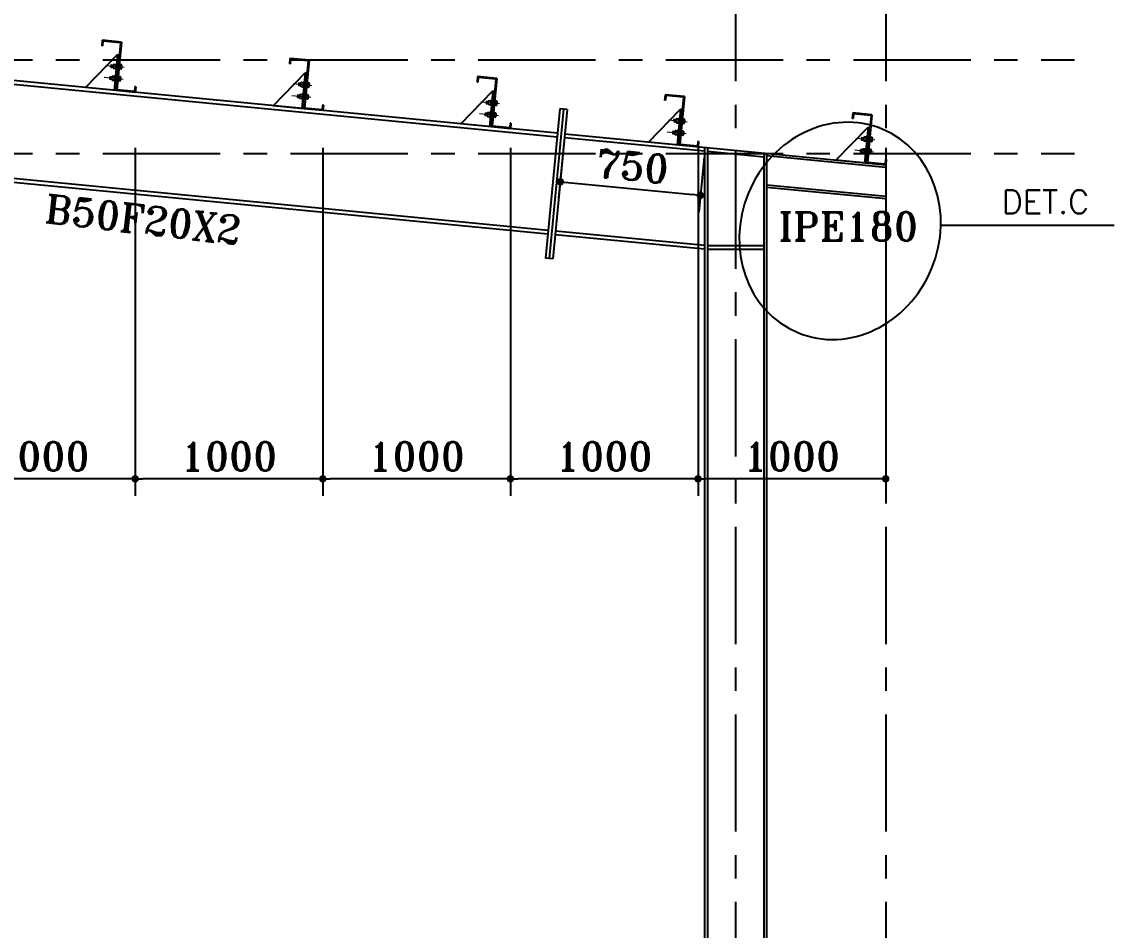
# Model space of a CAD drawing. Header units: inches. Extents: x 1387 to 2676, y -3554 to -2136.
# Drawn here: x 2553.02 to 2564.67, y -3147.36 to -3137.67 of the extents above; entities that cross this region are included whole.
import ezdxf

# ---------------------------------------------------------------- set-up
doc = ezdxf.new("R2010")
doc.units = ezdxf.units.IN
doc.header["$MEASUREMENT"] = 0
doc.linetypes.add('CENTER', pattern=[2, 1.25, -0.25, 0.25, -0.25])
doc.layers.add('2', color=2, linetype='Continuous', lineweight=9)
for name, color, linetype in [('2Y', 2, 'Continuous'), ('3G', 3, 'Continuous'), ('AXE', 1, 'CENTER'), ('DIM', 8, 'Continuous'), ('Pich', 2, 'Continuous'), ('TEXT', 3, 'Continuous'), ('TIE', 2, 'Continuous')]:
    doc.layers.add(name, color=color, linetype=linetype)
doc.styles.add('ROMANC', font='TXT.shx')
doc.styles.add('ROMANT', font='romant')
doc.dimstyles.new('1-50-2', dxfattribs={"dimtxt": 0.3, "dimasz": 0.08, "dimexe": 0.18, "dimexo": 0.0625, "dimgap": 0.09, "dimtad": 1, "dimdec": 0, "dimlfac": 500, "dimdsep": 46, "dimtxsty": 'ROMANT', "dimblk": 'DOT', "dimcen": 0.09, "dimclrd": 1, "dimclre": 1, "dimclrt": 3, "dimadec": 0, "dimazin": 0, "dimtfac": 1, "dimtdec": 0, "dimtix": 1, "dimtofl": 0, "dimtmove": 2, "dimatfit": 3, "dimldrblk": 'DOT', "dimfxl": 1, "dimtolj": 1, "dimarcsym": 0})

# ---------------------------------------------------------------- blocks, each defined once
blk = doc.blocks.new('DOT')
at = {"layer": 'DIM', "color": 0, "linetype": 'ByBlock'}
blk.add_line((-0.5, 0), (-1, 0), dxfattribs=at)
at = {"layer": 'DIM', "color": 0, "linetype": 'ByBlock', "const_width": 0.5}
blk.add_lwpolyline([(-0.25, 0, 1), (0.25, 0, 1)], format="xyb", close=True, dxfattribs=at)
blk = doc.blocks.new('*D2751')
at = {"layer": 'Defpoints', "color": 0, "transparency": 16777216}
for p in [(2560.63, -3136.99), (2560.63, -3136.99), (2550.63, -3141.086)]:
    blk.add_point(p, dxfattribs=at)
at = {"layer": 'Pich', "color": 1, "lineweight": -2, "transparency": 16777216}
for p, q in [((2550.63, -3141.023), (2550.63, -3136.81)), ((2560.63, -3136.927), (2560.63, -3136.81)), ((2550.71, -3136.99), (2560.55, -3136.99))]:
    blk.add_line(p, q, dxfattribs=at)
at = {"layer": 'Pich', "color": 1, "lineweight": -2, "transparency": 16777216, "xscale": 0.08, "yscale": 0.08, "zscale": 0.08, "rotation": 180}
blk.add_blockref('DOT', (2550.63, -3136.99), dxfattribs=at)
at = {"layer": 'Pich', "color": 1, "lineweight": -2, "transparency": 16777216, "xscale": 0.08, "yscale": 0.08, "zscale": 0.08}
blk.add_blockref('DOT', (2560.63, -3136.99), dxfattribs=at)
at = {"layer": 'Pich', "color": 3, "transparency": 16777216, "insert": (2555.63, -3136.75), "char_height": 0.3, "attachment_point": 5, "style": 'ROMANT'}
blk.add_mtext('\\A1;5000', dxfattribs=at)
blk = doc.blocks.new('_Dot')
at = {"layer": 'DIM', "color": 0, "lineweight": -2}
blk.add_line((-0.5, 0), (-1, 0), dxfattribs=at)
at = {"layer": 'DIM', "color": 0, "const_width": 0.5}
blk.add_lwpolyline([(-0.25, 0, 1), (0.25, 0, 1)], format="xyb", close=True, dxfattribs=at)
blk = doc.blocks.new('TIE')
at = {"layer": 'TIE'}
for p, q in [((-3.48, 20), (4.44, 21.17)), ((-3.48, 20), (-0.54, 0.21)), ((-3.13, 19.74), (4.19, 20.83)), ((-3.13, 19.74), (-0.2, -0.04)), ((4.19, 20.83), (4.48, 18.85)), ((4.44, 21.17), (4.78, 18.9)), ((4.48, 18.85), (4.78, 18.9)), ((-1.61, 14.91), (-2.4, 14.8)), ((-1.61, 14.91), (-2.4, 14.8)), ((12.45, 1.85), (-1.61, 14.91)), ((-1.61, 14.91), (0.59, 0.09)), ((-8.45, 1.06), (-8.15, 1.1)), ((-8.45, 1.06), (-8.11, -1.22)), ((-8.15, 1.1), (-7.86, -0.87)), ((-7.86, -0.87), (-0.54, 0.21)), ((-0.2, -0.04), (12.45, 1.85)), ((-8.11, -1.22), (-0.2, -0.04))]:
    blk.add_line(p, q, dxfattribs=at)
blk = doc.blocks.new('*D2757')
at = {"layer": 'Defpoints', "color": 0, "transparency": 16777216}
for p in [(2562.23, -3138.954), (2560.23, -3139.148), (2560.23, -3142.545)]:
    blk.add_point(p, dxfattribs=at)
at = {"layer": 'Pich', "color": 1, "lineweight": -2, "transparency": 16777216}
for p, q in [((2562.23, -3139.016), (2562.23, -3142.725)), ((2560.23, -3139.21), (2560.23, -3142.725)), ((2562.15, -3142.545), (2560.31, -3142.545))]:
    blk.add_line(p, q, dxfattribs=at)
at = {"layer": 'Pich', "color": 1, "lineweight": -2, "transparency": 16777216, "xscale": 0.08, "yscale": 0.08, "zscale": 0.08, "rotation": 180}
blk.add_blockref('DOT', (2560.23, -3142.545), dxfattribs=at)
at = {"layer": 'Pich', "color": 1, "lineweight": -2, "transparency": 16777216, "xscale": 0.08, "yscale": 0.08, "zscale": 0.08}
blk.add_blockref('DOT', (2562.23, -3142.545), dxfattribs=at)
at = {"layer": 'Pich', "color": 3, "transparency": 16777216, "insert": (2561.23, -3142.305), "char_height": 0.3, "attachment_point": 5, "style": 'ROMANT'}
blk.add_mtext('\\A1;1000', dxfattribs=at)
blk = doc.blocks.new('*D2758')
at = {"layer": 'Defpoints', "color": 0, "transparency": 16777216}
for p in [(2560.23, -3138.954), (2558.23, -3139.148), (2558.23, -3142.545)]:
    blk.add_point(p, dxfattribs=at)
at = {"layer": 'Pich', "color": 1, "lineweight": -2, "transparency": 16777216}
for p, q in [((2560.23, -3139.016), (2560.23, -3142.725)), ((2558.23, -3139.21), (2558.23, -3142.725)), ((2560.15, -3142.545), (2558.31, -3142.545))]:
    blk.add_line(p, q, dxfattribs=at)
at = {"layer": 'Pich', "color": 1, "lineweight": -2, "transparency": 16777216, "xscale": 0.08, "yscale": 0.08, "zscale": 0.08, "rotation": 180}
blk.add_blockref('DOT', (2558.23, -3142.545), dxfattribs=at)
at = {"layer": 'Pich', "color": 1, "lineweight": -2, "transparency": 16777216, "xscale": 0.08, "yscale": 0.08, "zscale": 0.08}
blk.add_blockref('DOT', (2560.23, -3142.545), dxfattribs=at)
at = {"layer": 'Pich', "color": 3, "transparency": 16777216, "insert": (2559.23, -3142.305), "char_height": 0.3, "attachment_point": 5, "style": 'ROMANT'}
blk.add_mtext('\\A1;1000', dxfattribs=at)
blk = doc.blocks.new('*D2759')
at = {"layer": 'Defpoints', "color": 0, "transparency": 16777216}
for p in [(2558.23, -3138.954), (2556.23, -3139.148), (2556.23, -3142.545)]:
    blk.add_point(p, dxfattribs=at)
at = {"layer": 'Pich', "color": 1, "lineweight": -2, "transparency": 16777216}
for p, q in [((2558.23, -3139.016), (2558.23, -3142.725)), ((2556.23, -3139.21), (2556.23, -3142.725)), ((2558.15, -3142.545), (2556.31, -3142.545))]:
    blk.add_line(p, q, dxfattribs=at)
at = {"layer": 'Pich', "color": 1, "lineweight": -2, "transparency": 16777216, "xscale": 0.08, "yscale": 0.08, "zscale": 0.08, "rotation": 180}
blk.add_blockref('DOT', (2556.23, -3142.545), dxfattribs=at)
at = {"layer": 'Pich', "color": 1, "lineweight": -2, "transparency": 16777216, "xscale": 0.08, "yscale": 0.08, "zscale": 0.08}
blk.add_blockref('DOT', (2558.23, -3142.545), dxfattribs=at)
at = {"layer": 'Pich', "color": 3, "transparency": 16777216, "insert": (2557.23, -3142.305), "char_height": 0.3, "attachment_point": 5, "style": 'ROMANT'}
blk.add_mtext('\\A1;1000', dxfattribs=at)
blk = doc.blocks.new('*D2760')
at = {"layer": 'Defpoints', "color": 0, "transparency": 16777216}
for p in [(2556.23, -3138.954), (2554.23, -3139.148), (2554.23, -3142.545)]:
    blk.add_point(p, dxfattribs=at)
at = {"layer": 'Pich', "color": 1, "lineweight": -2, "transparency": 16777216}
for p, q in [((2556.23, -3139.016), (2556.23, -3142.725)), ((2554.23, -3139.21), (2554.23, -3142.725)), ((2556.15, -3142.545), (2554.31, -3142.545))]:
    blk.add_line(p, q, dxfattribs=at)
at = {"layer": 'Pich', "color": 1, "lineweight": -2, "transparency": 16777216, "xscale": 0.08, "yscale": 0.08, "zscale": 0.08, "rotation": 180}
blk.add_blockref('DOT', (2554.23, -3142.545), dxfattribs=at)
at = {"layer": 'Pich', "color": 1, "lineweight": -2, "transparency": 16777216, "xscale": 0.08, "yscale": 0.08, "zscale": 0.08}
blk.add_blockref('DOT', (2556.23, -3142.545), dxfattribs=at)
at = {"layer": 'Pich', "color": 3, "transparency": 16777216, "insert": (2555.23, -3142.305), "char_height": 0.3, "attachment_point": 5, "style": 'ROMANT'}
blk.add_mtext('\\A1;1000', dxfattribs=at)
blk = doc.blocks.new('*D2761')
at = {"layer": 'Defpoints', "color": 0, "transparency": 16777216}
for p in [(2554.23, -3138.954), (2552.23, -3139.148), (2552.23, -3142.545)]:
    blk.add_point(p, dxfattribs=at)
at = {"layer": 'Pich', "color": 1, "lineweight": -2, "transparency": 16777216}
for p, q in [((2554.23, -3139.016), (2554.23, -3142.725)), ((2552.23, -3139.21), (2552.23, -3142.725)), ((2554.15, -3142.545), (2552.31, -3142.545))]:
    blk.add_line(p, q, dxfattribs=at)
at = {"layer": 'Pich', "color": 1, "lineweight": -2, "transparency": 16777216, "xscale": 0.08, "yscale": 0.08, "zscale": 0.08, "rotation": 180}
blk.add_blockref('DOT', (2552.23, -3142.545), dxfattribs=at)
at = {"layer": 'Pich', "color": 1, "lineweight": -2, "transparency": 16777216, "xscale": 0.08, "yscale": 0.08, "zscale": 0.08}
blk.add_blockref('DOT', (2554.23, -3142.545), dxfattribs=at)
at = {"layer": 'Pich', "color": 3, "transparency": 16777216, "insert": (2553.23, -3142.305), "char_height": 0.3, "attachment_point": 5, "style": 'ROMANT'}
blk.add_mtext('\\A1;1000', dxfattribs=at)
blk = doc.blocks.new('*D3112')
at = {"layer": 'Defpoints', "color": 0, "transparency": 16777216}
for p in [(2558.807, -3138.909), (2560.3, -3139.053), (2560.255, -3139.523)]:
    blk.add_point(p, dxfattribs=at)
at = {"layer": 'Pich', "color": 1, "lineweight": -2, "transparency": 16777216}
for p, q in [((2558.801, -3138.971), (2558.744, -3139.557)), ((2560.294, -3139.115), (2560.237, -3139.702)), ((2558.841, -3139.386), (2560.175, -3139.515))]:
    blk.add_line(p, q, dxfattribs=at)
at = {"layer": 'Pich', "color": 1, "lineweight": -2, "transparency": 16777216, "xscale": 0.08, "yscale": 0.08, "zscale": 0.08}
for p, rotation in [((2558.762, -3139.378), 174.4707176594389), ((2560.255, -3139.523), 354.470717659439)]:
    blk.add_blockref('DOT', p, dxfattribs=dict(at, rotation=rotation))
at = {"layer": 'Pich', "color": 3, "transparency": 16777216, "insert": (2559.531, -3139.212), "char_height": 0.3, "attachment_point": 5, "rotation": 354.4707, "style": 'ROMANT'}
blk.add_mtext('\\A1;750', dxfattribs=at)

msp = doc.modelspace()

# ---------------------------------------------------------------- linework, layer by layer
at = {"layer": '2'}
for p, q in [((2553.91327624, -3138.13722255), (2554.11374233, -3138.15692788)), ((2553.97335075, -3138.12768588), (2553.97034319, -3138.15828238)), ((2553.97034319, -3138.15828238), (2553.99431031, -3138.16063828)), ((2553.97090361, -3138.15258107), (2553.98626035, -3138.12895486)), ((2553.97226449, -3138.13873661), (2553.97908119, -3138.12824917)), ((2553.97335075, -3138.12768588), (2553.99731787, -3138.13004179)), ((2553.97456589, -3138.15869746), (2553.9934395, -3138.12966055)), ((2553.98174504, -3138.15940315), (2553.99669218, -3138.1364071)), ((2553.9889242, -3138.16010884), (2553.9953313, -3138.15025156)), ((2553.9977123, -3138.12602916), (2553.99391588, -3138.16465091)), ((2553.99391588, -3138.16465091), (2553.99843184, -3138.17107918)), ((2553.99540977, -3138.16127854), (2553.99423326, -3138.16205712)), ((2553.99591337, -3138.15832011), (2553.99471706, -3138.15713529)), ((2553.99839585, -3138.13198293), (2553.99710554, -3138.13283682)), ((2553.9986887, -3138.12900379), (2553.99758935, -3138.127915)), ((2554.0033935, -3138.12060324), (2553.9977123, -3138.12602916)), ((2553.99843184, -3138.17107918), (2554.01755152, -3138.1729586)), ((2553.99996064, -3138.16022191), (2554.01862318, -3138.16205639)), ((2554.00273597, -3138.13090559), (2554.02150388, -3138.13275043)), ((2554.0033935, -3138.12060324), (2554.02251318, -3138.12248266)), ((2554.02253824, -3138.12222773), (2554.01752646, -3138.17321353)), ((2554.02251318, -3138.12248266), (2554.01755152, -3138.1729586)), ((2554.01982516, -3138.17601341), (2554.02492374, -3138.17651458)), ((2554.02533811, -3138.11992903), (2554.03043669, -3138.12043021)), ((2554.03273539, -3138.12323009), (2554.02772362, -3138.17421588)), ((2554.02872572, -3138.16402123), (2554.05676955, -3138.16676129)), ((2554.03173329, -3138.13342474), (2554.05977711, -3138.1361648)), ((2554.06077922, -3138.12597015), (2554.05576744, -3138.17695594)), ((2554.05806615, -3138.17975582), (2554.06316472, -3138.180257)), ((2554.0635791, -3138.12367145), (2554.06867768, -3138.12417262)), ((2554.07095132, -3138.12722743), (2554.06598966, -3138.17770337)), ((2554.07845498, -3138.17892868), (2554.06598966, -3138.17770337)), ((2554.08082681, -3138.16602072), (2554.06726904, -3138.16468803)), ((2554.0833351, -3138.14158583), (2554.06967195, -3138.14024277)), ((2554.08341664, -3138.12845274), (2554.07095132, -3138.12722743)), ((2554.08508484, -3138.16794324), (2554.08608723, -3138.16893601)), ((2554.08516693, -3138.16494338), (2554.08657103, -3138.16401418)), ((2554.08941131, -3138.13575441), (2554.08575665, -3138.17293401)), ((2554.08738237, -3138.14348763), (2554.08848172, -3138.14457642)), ((2554.08767521, -3138.14050848), (2554.08896552, -3138.13965459)), ((2553.9011964, -3138.26403488), (2554.10166249, -3138.2837402)), ((2553.9608891, -3138.25446067), (2553.95788154, -3138.28505717)), ((2553.95788154, -3138.28505717), (2553.98184866, -3138.28741308)), ((2553.95844196, -3138.27935586), (2553.9737987, -3138.25572965)), ((2553.95980284, -3138.2655114), (2553.96661954, -3138.25502396)), ((2553.9608891, -3138.25446067), (2553.98485622, -3138.25681658)), ((2553.96210424, -3138.28547225), (2553.98097785, -3138.25643534)), ((2553.96928339, -3138.28617794), (2553.98423053, -3138.26318189)), ((2553.97646255, -3138.28688363), (2553.98286965, -3138.27702635)), ((2553.98525065, -3138.25280396), (2553.98145423, -3138.2914257)), ((2553.98145423, -3138.2914257), (2553.98597019, -3138.29785397)), ((2553.98294812, -3138.28805333), (2553.98177161, -3138.28883191)), ((2553.98345172, -3138.2850949), (2553.98225541, -3138.28391009)), ((2553.9859342, -3138.25875772), (2553.98464389, -3138.25961161)), ((2553.98622705, -3138.25577858), (2553.9851277, -3138.25468979)), ((2553.99093185, -3138.24737803), (2553.98525065, -3138.25280396)), ((2553.98597019, -3138.29785397), (2554.00508987, -3138.29973339)), ((2553.98749899, -3138.2869967), (2554.00616153, -3138.28883118)), ((2553.99027432, -3138.25768038), (2554.00904223, -3138.25952522)), ((2553.99093185, -3138.24737803), (2554.01005153, -3138.24925745)), ((2554.01007659, -3138.24900252), (2554.00506481, -3138.29998832)), ((2554.01005153, -3138.24925745), (2554.00508987, -3138.29973339)), ((2554.00736351, -3138.3027882), (2554.01246209, -3138.30328938)), ((2554.01287646, -3138.24670382), (2554.01797504, -3138.247205)), ((2554.02027374, -3138.25000488), (2554.01526197, -3138.30099067)), ((2554.01626408, -3138.29079603), (2554.0443079, -3138.29353608)), ((2554.01927164, -3138.26019953), (2554.04731546, -3138.26293959)), ((2554.04831757, -3138.25274494), (2554.04330579, -3138.30373073)), ((2554.0456045, -3138.30653061), (2554.05070308, -3138.30703179)), ((2554.05111745, -3138.25044624), (2554.05621603, -3138.25094741)), ((2554.05848967, -3138.25400222), (2554.05352801, -3138.30447816)), ((2554.06599333, -3138.30570347), (2554.05352801, -3138.30447816)), ((2554.06836516, -3138.29279551), (2554.05480739, -3138.29146282)), ((2554.07087345, -3138.26836062), (2554.0572103, -3138.26701757)), ((2554.07095499, -3138.25522753), (2554.05848967, -3138.25400222)), ((2554.07262319, -3138.29471803), (2554.07362558, -3138.2957108)), ((2554.07270528, -3138.29171817), (2554.07410938, -3138.29078897)), ((2554.07694967, -3138.2625292), (2554.073295, -3138.2997088)), ((2554.07492072, -3138.27026242), (2554.07602007, -3138.27135121)), ((2554.07521356, -3138.26728327), (2554.07650387, -3138.26642938)), ((2555.91327606, -3138.33081035), (2556.11374215, -3138.35051568)), ((2555.97335057, -3138.32127368), (2555.97034301, -3138.35187018)), ((2555.97034301, -3138.35187018), (2555.99431013, -3138.35422609)), ((2555.97090343, -3138.34616887), (2555.98626016, -3138.32254266)), ((2555.97226431, -3138.33232441), (2555.97908101, -3138.32183697)), ((2555.97335057, -3138.32127368), (2555.99731769, -3138.32362959)), ((2555.97456571, -3138.35228526), (2555.99343932, -3138.32324835)), ((2555.98174486, -3138.35299095), (2555.996692, -3138.3299949)), ((2555.98892401, -3138.35369664), (2555.99533112, -3138.34383936)), ((2555.99771212, -3138.31961697), (2555.9939157, -3138.35823871)), ((2555.99591318, -3138.35190791), (2555.99471688, -3138.3507231)), ((2555.99839567, -3138.32557073), (2555.99710536, -3138.32642462)), ((2555.99868851, -3138.32259159), (2555.99758916, -3138.3215028)), ((2556.00339332, -3138.31419104), (2555.99771212, -3138.31961697)), ((2556.00273578, -3138.32449339), (2556.0215037, -3138.32633823)), ((2556.00339332, -3138.31419104), (2556.02251299, -3138.31607046)), ((2556.02253805, -3138.31581553), (2556.01752627, -3138.36680133)), ((2556.02251299, -3138.31607046), (2556.01755133, -3138.3665464)), ((2556.02533793, -3138.31351683), (2556.03043651, -3138.31401801)), ((2556.03273521, -3138.31681789), (2556.02772343, -3138.36780368)), ((2556.0317331, -3138.32701254), (2556.05977693, -3138.3297526)), ((2556.06077904, -3138.31955795), (2556.05576726, -3138.37054374)), ((2556.06357892, -3138.31725925), (2556.0686775, -3138.31776042)), ((2556.07095114, -3138.32081523), (2556.06598948, -3138.37129117)), ((2556.08333492, -3138.33517363), (2556.06967176, -3138.33383058)), ((2556.08341646, -3138.32204054), (2556.07095114, -3138.32081523)), ((2556.08941113, -3138.32934221), (2556.08575647, -3138.36652181)), ((2556.08738219, -3138.33707543), (2556.08848153, -3138.33816422)), ((2556.08767503, -3138.33409629), (2556.08896534, -3138.33324239)), ((2555.90119622, -3138.45762268), (2556.1016623, -3138.477328)), ((2555.96088892, -3138.44804847), (2555.95788136, -3138.47864497)), ((2555.95844178, -3138.47294366), (2555.97379851, -3138.44931745)), ((2555.95980266, -3138.4590992), (2555.96661936, -3138.44861176)), ((2555.96088892, -3138.44804847), (2555.98485604, -3138.45040438)), ((2555.96210406, -3138.47906005), (2555.98097767, -3138.45002314)), ((2555.96928321, -3138.47976574), (2555.98423035, -3138.45676969)), ((2555.98525047, -3138.44639176), (2555.98145405, -3138.4850135)), ((2555.98593402, -3138.45234553), (2555.98464371, -3138.45319942)), ((2555.98622686, -3138.44936638), (2555.98512751, -3138.44827759)), ((2555.99093167, -3138.44096584), (2555.98525047, -3138.44639176)), ((2555.99027413, -3138.45126818), (2556.00904205, -3138.45311302)), ((2555.99093167, -3138.44096584), (2556.01005134, -3138.44284525)), ((2555.9939157, -3138.35823871), (2555.99843166, -3138.36466698)), ((2555.99540959, -3138.35486634), (2555.99423308, -3138.35564492)), ((2555.99843166, -3138.36466698), (2556.01755133, -3138.3665464)), ((2555.99996046, -3138.35380971), (2556.01862299, -3138.35564419)), ((2556.0100764, -3138.44259032), (2556.00506462, -3138.49357612)), ((2556.01005134, -3138.44284525), (2556.00508968, -3138.49332119)), ((2556.01287628, -3138.44029162), (2556.01797486, -3138.4407928)), ((2556.02027356, -3138.44359268), (2556.01526178, -3138.49457848)), ((2556.01927145, -3138.45378733), (2556.04731528, -3138.45652739)), ((2556.01982498, -3138.36960121), (2556.02492355, -3138.37010239)), ((2556.02872554, -3138.35760904), (2556.05676937, -3138.36034909)), ((2556.04831739, -3138.44633274), (2556.04330561, -3138.49731853)), ((2556.05111727, -3138.44403404), (2556.05621585, -3138.44453522)), ((2556.05848949, -3138.44759002), (2556.05352783, -3138.49806596)), ((2556.07087327, -3138.46194842), (2556.05721011, -3138.46060537)), ((2556.05806596, -3138.37334362), (2556.06316454, -3138.3738448)), ((2556.07095481, -3138.44881533), (2556.05848949, -3138.44759002)), ((2556.0784548, -3138.37251648), (2556.06598948, -3138.37129117)), ((2556.08082663, -3138.35960852), (2556.06726886, -3138.35827583)), ((2556.07694948, -3138.456117), (2556.07329482, -3138.4932966)), ((2556.07492054, -3138.46385022), (2556.07601989, -3138.46493901)), ((2556.07521338, -3138.46087108), (2556.07650369, -3138.46001719)), ((2556.08508465, -3138.36153104), (2556.08608705, -3138.36252381)), ((2556.08516675, -3138.35853118), (2556.08657085, -3138.35760198)), ((2555.95788136, -3138.47864497), (2555.98184848, -3138.48100088)), ((2555.97646236, -3138.48047143), (2555.98286947, -3138.47061415)), ((2555.98145405, -3138.4850135), (2555.98597001, -3138.49144177)), ((2555.98294794, -3138.48164113), (2555.98177143, -3138.48241971)), ((2555.98345153, -3138.4786827), (2555.98225523, -3138.47749789)), ((2555.98597001, -3138.49144177), (2556.00508968, -3138.49332119)), ((2555.98749881, -3138.4805845), (2556.00616134, -3138.48241898)), ((2556.00736333, -3138.496376), (2556.0124619, -3138.49687718)), ((2556.01626389, -3138.48438383), (2556.04430772, -3138.48712389)), ((2556.04560431, -3138.50011841), (2556.05070289, -3138.50061959)), ((2556.06599315, -3138.49929127), (2556.05352783, -3138.49806596)), ((2556.06836498, -3138.48638331), (2556.05480721, -3138.48505062)), ((2556.072623, -3138.48830583), (2556.0736254, -3138.4892986)), ((2556.0727051, -3138.48530597), (2556.0741092, -3138.48437677)), ((2557.91327589, -3138.52443109), (2558.11374198, -3138.54413641)), ((2557.9733504, -3138.51489441), (2557.97034284, -3138.54549091)), ((2557.97034284, -3138.54549091), (2557.99430996, -3138.54784682)), ((2557.97090326, -3138.5397896), (2557.98626, -3138.51616339)), ((2557.97226414, -3138.52594514), (2557.97908084, -3138.5154577)), ((2557.9733504, -3138.51489441), (2557.99731752, -3138.51725032)), ((2557.97456554, -3138.54590599), (2557.99343915, -3138.51686908)), ((2557.98174469, -3138.54661168), (2557.99669183, -3138.52361563)), ((2557.98892385, -3138.54731737), (2557.99533095, -3138.53746009)), ((2557.99771195, -3138.5132377), (2557.99391553, -3138.55185944)), ((2557.99391553, -3138.55185944), (2557.99843149, -3138.55828771)), ((2557.99540942, -3138.54848707), (2557.99423291, -3138.54926565)), ((2557.99591302, -3138.54552864), (2557.99471671, -3138.54434383)), ((2557.9983955, -3138.51919146), (2557.99710519, -3138.52004536)), ((2557.99868834, -3138.51621232), (2557.997589, -3138.51512353)), ((2558.00339315, -3138.50781178), (2557.99771195, -3138.5132377)), ((2557.99843149, -3138.55828771), (2558.01755116, -3138.56016713)), ((2557.99996029, -3138.54743044), (2558.01862282, -3138.54926492)), ((2558.00273562, -3138.51811412), (2558.02150353, -3138.51995896)), ((2558.00339315, -3138.50781178), (2558.02251283, -3138.50969119)), ((2558.02253788, -3138.50943626), (2558.01752611, -3138.56042206)), ((2558.02251283, -3138.50969119), (2558.01755116, -3138.56016713)), ((2558.01982481, -3138.56322194), (2558.02492339, -3138.56372312)), ((2558.02533776, -3138.50713756), (2558.03043634, -3138.50763874)), ((2558.03273504, -3138.51043862), (2558.02772326, -3138.56142442)), ((2558.02872537, -3138.55122977), (2558.0567692, -3138.55396983)), ((2558.03173293, -3138.52063327), (2558.05977676, -3138.52337333)), ((2558.06077887, -3138.51317868), (2558.05576709, -3138.56416447)), ((2558.05806579, -3138.56696435), (2558.06316437, -3138.56746553)), ((2558.06357875, -3138.51087998), (2558.06867733, -3138.51138115)), ((2558.07095097, -3138.51443596), (2558.06598931, -3138.5649119)), ((2558.07845463, -3138.56613721), (2558.06598931, -3138.5649119)), ((2558.08082646, -3138.55322925), (2558.06726869, -3138.55189656)), ((2558.08333475, -3138.52879436), (2558.0696716, -3138.52745131)), ((2558.08341629, -3138.51566127), (2558.07095097, -3138.51443596)), ((2558.08508448, -3138.55515177), (2558.08608688, -3138.55614454)), ((2558.08516658, -3138.55215191), (2558.08657068, -3138.55122271)), ((2558.08941096, -3138.52296294), (2558.0857563, -3138.56014254)), ((2558.08738202, -3138.53069616), (2558.08848137, -3138.53178495)), ((2558.08767486, -3138.52771702), (2558.08896517, -3138.52686313)), ((2557.90119605, -3138.65124341), (2558.10166214, -3138.67094873)), ((2557.96088875, -3138.6416692), (2557.95788119, -3138.6722657)), ((2557.95788119, -3138.6722657), (2557.98184831, -3138.67462161)), ((2557.95844161, -3138.66656439), (2557.97379835, -3138.64293818)), ((2557.95980249, -3138.65271993), (2557.96661919, -3138.64223249)), ((2557.96088875, -3138.6416692), (2557.98485587, -3138.64402511)), ((2557.96210389, -3138.67268078), (2557.9809775, -3138.64364387)), ((2557.96928304, -3138.67338647), (2557.98423018, -3138.65039042)), ((2557.9764622, -3138.67409216), (2557.9828693, -3138.66423488)), ((2557.9852503, -3138.64001249), (2557.98145388, -3138.67863423)), ((2557.98145388, -3138.67863423), (2557.98596984, -3138.6850625)), ((2557.98294777, -3138.67526186), (2557.98177126, -3138.67604044)), ((2557.98345137, -3138.67230343), (2557.98225506, -3138.67111862)), ((2557.98593385, -3138.64596626), (2557.98464354, -3138.64682015)), ((2557.98622669, -3138.64298711), (2557.98512735, -3138.64189832)), ((2557.9909315, -3138.63458657), (2557.9852503, -3138.64001249)), ((2557.98596984, -3138.6850625), (2558.00508951, -3138.68694192)), ((2557.98749864, -3138.67420523), (2558.00616118, -3138.67603971)), ((2557.99027397, -3138.64488891), (2558.00904188, -3138.64673375)), ((2557.9909315, -3138.63458657), (2558.01005118, -3138.63646598)), ((2558.01007623, -3138.63621105), (2558.00506446, -3138.68719685)), ((2558.01005118, -3138.63646598), (2558.00508951, -3138.68694192)), ((2558.00736316, -3138.68999673), (2558.01246174, -3138.69049791)), ((2558.01287611, -3138.63391235), (2558.01797469, -3138.63441353)), ((2558.02027339, -3138.63721341), (2558.01526162, -3138.68819921)), ((2558.01626372, -3138.67800456), (2558.04430755, -3138.68074462)), ((2558.01927128, -3138.64740806), (2558.04731511, -3138.65014812)), ((2558.04831722, -3138.63995347), (2558.04330544, -3138.69093927)), ((2558.04560414, -3138.69373914), (2558.05070272, -3138.69424032)), ((2558.0511171, -3138.63765477), (2558.05621568, -3138.63815595)), ((2558.05848932, -3138.64121075), (2558.05352766, -3138.69168669)), ((2558.06599298, -3138.692912), (2558.05352766, -3138.69168669)), ((2558.06836481, -3138.68000404), (2558.05480704, -3138.67867135)), ((2558.0708731, -3138.65556915), (2558.05720995, -3138.6542261)), ((2558.07095464, -3138.64243606), (2558.05848932, -3138.64121075)), ((2558.07262283, -3138.68192656), (2558.07362523, -3138.68291933)), ((2558.07270493, -3138.6789267), (2558.07410903, -3138.6779975)), ((2558.07694931, -3138.64973773), (2558.07329465, -3138.68691733)), ((2558.07492037, -3138.65747095), (2558.07601972, -3138.65855974)), ((2558.07521321, -3138.65449181), (2558.07650352, -3138.65363792)), ((2560.00339295, -3138.70141055), (2559.99771176, -3138.70683647)), ((2560.00339295, -3138.70141055), (2560.02251263, -3138.70328997)), ((2560.02533757, -3138.70073634), (2560.03043615, -3138.70123752)), ((2559.9132757, -3138.71802986), (2560.11374178, -3138.73773518)), ((2559.9733502, -3138.70849318), (2559.97034264, -3138.73908968)), ((2559.97034264, -3138.73908968), (2559.99430976, -3138.74144559)), ((2559.97090307, -3138.73338838), (2559.9862598, -3138.70976217)), ((2559.97226394, -3138.71954391), (2559.97908064, -3138.70905647)), ((2559.9733502, -3138.70849318), (2559.99731733, -3138.71084909)), ((2559.97456534, -3138.73950476), (2559.99343895, -3138.71046786)), ((2559.9817445, -3138.74021046), (2559.99669163, -3138.71721441)), ((2559.98892365, -3138.74091615), (2559.99533075, -3138.73105887)), ((2559.99771176, -3138.70683647), (2559.99391533, -3138.74545821)), ((2559.99391533, -3138.74545821), (2559.99843129, -3138.75188649)), ((2559.99540923, -3138.74208584), (2559.99423271, -3138.74286443)), ((2559.99591282, -3138.73912741), (2559.99471652, -3138.7379426)), ((2559.9983953, -3138.71279024), (2559.997105, -3138.71364413)), ((2559.99868815, -3138.70981109), (2559.9975888, -3138.7087223)), ((2559.99843129, -3138.75188649), (2560.01755097, -3138.75376591)), ((2559.99996009, -3138.74102922), (2560.01862263, -3138.7428637)), ((2560.00273542, -3138.7117129), (2560.02150333, -3138.71355774)), ((2560.02253769, -3138.70303504), (2560.01752591, -3138.75402084)), ((2560.02251263, -3138.70328997), (2560.01755097, -3138.75376591)), ((2560.01982461, -3138.75682071), (2560.02492319, -3138.75732189)), ((2560.03273485, -3138.70403739), (2560.02772307, -3138.75502319)), ((2560.02872518, -3138.74482854), (2560.05676901, -3138.7475686)), ((2560.03173274, -3138.71423204), (2560.05977657, -3138.7169721)), ((2560.06077867, -3138.70677745), (2560.0557669, -3138.75776325)), ((2560.0580656, -3138.76056313), (2560.06316418, -3138.76106431)), ((2560.06357855, -3138.70447875), (2560.06867713, -3138.70497993)), ((2560.07095078, -3138.70803474), (2560.06598911, -3138.75851068)), ((2560.07845443, -3138.75973599), (2560.06598911, -3138.75851068)), ((2560.08082627, -3138.74682803), (2560.06726849, -3138.74549533)), ((2560.08333455, -3138.72239314), (2560.0696714, -3138.72105008)), ((2560.0834161, -3138.70926005), (2560.07095078, -3138.70803474)), ((2560.08508429, -3138.74875055), (2560.08608668, -3138.74974331)), ((2560.08516638, -3138.74575069), (2560.08657049, -3138.74482149)), ((2560.08941077, -3138.71656172), (2560.0857561, -3138.75374131)), ((2560.08738182, -3138.72429494), (2560.08848117, -3138.72538373)), ((2560.08767466, -3138.72131579), (2560.08896497, -3138.7204619)), ((2559.90119585, -3138.84484218), (2560.10166194, -3138.86454751)), ((2559.96088855, -3138.83526797), (2559.95788099, -3138.86586447)), ((2559.95788099, -3138.86586447), (2559.98184811, -3138.86822038)), ((2559.95844142, -3138.86016317), (2559.97379815, -3138.83653696)), ((2559.95980229, -3138.84631871), (2559.96661899, -3138.83583126)), ((2559.96088855, -3138.83526797), (2559.98485568, -3138.83762388)), ((2559.96210369, -3138.86627955), (2559.9809773, -3138.83724265)), ((2559.96928285, -3138.86698525), (2559.98422998, -3138.8439892)), ((2559.976462, -3138.86769094), (2559.9828691, -3138.85783366)), ((2559.98525011, -3138.83361126), (2559.98145368, -3138.872233)), ((2559.98145368, -3138.872233), (2559.98596964, -3138.87866128)), ((2559.98294758, -3138.86886064), (2559.98177106, -3138.86963922)), ((2559.98345117, -3138.8659022), (2559.98225487, -3138.86471739)), ((2559.98593366, -3138.83956503), (2559.98464335, -3138.84041892)), ((2559.9862265, -3138.83658588), (2559.98512715, -3138.8354971)), ((2559.9909313, -3138.82818534), (2559.98525011, -3138.83361126)), ((2559.98596964, -3138.87866128), (2560.00508932, -3138.8805407)), ((2559.98749844, -3138.86780401), (2560.00616098, -3138.86963849)), ((2559.99027377, -3138.83848769), (2560.00904168, -3138.84033253)), ((2559.9909313, -3138.82818534), (2560.01005098, -3138.83006476)), ((2560.01007604, -3138.82980983), (2560.00506426, -3138.88079563)), ((2560.01005098, -3138.83006476), (2560.00508932, -3138.8805407)), ((2560.00736296, -3138.8835955), (2560.01246154, -3138.88409668)), ((2560.01287592, -3138.82751113), (2560.0179745, -3138.82801231)), ((2560.0202732, -3138.83081218), (2560.01526142, -3138.88179798)), ((2560.01626353, -3138.87160333), (2560.04430736, -3138.87434339)), ((2560.01927109, -3138.84100683), (2560.04731492, -3138.84374689)), ((2560.04831702, -3138.83355224), (2560.04330525, -3138.88453804)), ((2560.04560395, -3138.88733792), (2560.05070253, -3138.8878391)), ((2560.0511169, -3138.83125354), (2560.05621548, -3138.83175472)), ((2560.05848913, -3138.83480953), (2560.05352746, -3138.88528547)), ((2560.06599279, -3138.88651078), (2560.05352746, -3138.88528547)), ((2560.06836462, -3138.87360282), (2560.05480684, -3138.87227012)), ((2560.0708729, -3138.84916793), (2560.05720975, -3138.84782487)), ((2560.07095445, -3138.83603484), (2560.05848913, -3138.83480953)), ((2560.07262264, -3138.87552534), (2560.07362503, -3138.8765181)), ((2560.07270473, -3138.87252548), (2560.07410884, -3138.87159628)), ((2560.07694912, -3138.84333651), (2560.07329445, -3138.88051611)), ((2560.07492017, -3138.85106973), (2560.07601952, -3138.85215852)), ((2560.07521301, -3138.84809058), (2560.07650332, -3138.84723669)), ((2561.91325668, -3138.91163979), (2562.11372277, -3138.93134512)), ((2561.97333119, -3138.90210312), (2561.97032363, -3138.93269962)), ((2561.97032363, -3138.93269962), (2561.99429075, -3138.93505552)), ((2561.97088406, -3138.92699831), (2561.98624079, -3138.9033721)), ((2561.97224493, -3138.91315385), (2561.97906163, -3138.90266641)), ((2561.97333119, -3138.90210312), (2561.99729831, -3138.90445903)), ((2561.97454633, -3138.9331147), (2561.99341994, -3138.90407779)), ((2561.98172548, -3138.93382039), (2561.99667262, -3138.91082434)), ((2561.98890464, -3138.93452608), (2561.99531174, -3138.9246688)), ((2561.99769275, -3138.90044641), (2561.99389632, -3138.93906815)), ((2561.99589381, -3138.93273735), (2561.99469751, -3138.93155254)), ((2561.99837629, -3138.90640017), (2561.99708599, -3138.90725406)), ((2561.99866914, -3138.90342103), (2561.99756979, -3138.90233224)), ((2562.00337394, -3138.89502048), (2561.99769275, -3138.90044641)), ((2561.99994108, -3138.93463915), (2562.01860362, -3138.93647363)), ((2562.00271641, -3138.90532283), (2562.02148432, -3138.90716767)), ((2562.00337394, -3138.89502048), (2562.02249362, -3138.8968999)), ((2562.02251868, -3138.89664497), (2562.0175069, -3138.94763077)), ((2562.02249362, -3138.8968999), (2562.01753196, -3138.94737584)), ((2562.02531856, -3138.89434627), (2562.03041714, -3138.89484745)), ((2562.03271584, -3138.89764733), (2562.02770406, -3138.94863312)), ((2562.03171373, -3138.90784198), (2562.05975756, -3138.91058204)), ((2562.06075966, -3138.90038739), (2562.05574789, -3138.95137318)), ((2562.06355954, -3138.89808869), (2562.06865812, -3138.89858986)), ((2562.07093176, -3138.90164467), (2562.0659701, -3138.95212061)), ((2562.08331554, -3138.91600307), (2562.06965239, -3138.91466001)), ((2562.08339708, -3138.90286998), (2562.07093176, -3138.90164467)), ((2562.08939176, -3138.91017165), (2562.08573709, -3138.94735125)), ((2562.08736281, -3138.91790487), (2562.08846216, -3138.91899366)), ((2562.08765565, -3138.91492572), (2562.08894596, -3138.91407183)), ((2561.90117684, -3139.03845212), (2562.10164293, -3139.05815744)), ((2561.96086954, -3139.02887791), (2561.95786198, -3139.05947441)), ((2561.95842241, -3139.0537731), (2561.97377914, -3139.03014689)), ((2561.95978328, -3139.03992864), (2561.96659998, -3139.0294412)), ((2561.96086954, -3139.02887791), (2561.98483666, -3139.03123382)), ((2561.96208468, -3139.05988949), (2561.98095829, -3139.03085258)), ((2561.96926384, -3139.06059518), (2561.98421097, -3139.03759913)), ((2561.9852311, -3139.0272212), (2561.98143467, -3139.06584294)), ((2561.98591464, -3139.03317496), (2561.98462434, -3139.03402885)), ((2561.98620749, -3139.03019582), (2561.98510814, -3139.02910703)), ((2561.99091229, -3139.02179527), (2561.9852311, -3139.0272212)), ((2561.99025476, -3139.03209762), (2562.00902267, -3139.03394246)), ((2561.99091229, -3139.02179527), (2562.01003197, -3139.02367469)), ((2561.99389632, -3138.93906815), (2561.99841228, -3138.94549642)), ((2561.99539022, -3138.93569578), (2561.9942137, -3138.93647436)), ((2561.99841228, -3138.94549642), (2562.01753196, -3138.94737584)), ((2562.01005703, -3139.02341976), (2562.00504525, -3139.07440556)), ((2562.01003197, -3139.02367469), (2562.00507031, -3139.07415063)), ((2562.01285691, -3139.02112106), (2562.01795549, -3139.02162224)), ((2562.02025419, -3139.02442212), (2562.01524241, -3139.07540791)), ((2562.01925208, -3139.03461677), (2562.04729591, -3139.03735683)), ((2562.0198056, -3138.95043065), (2562.02490418, -3138.95093183)), ((2562.02870617, -3138.93843848), (2562.05675, -3138.94117853)), ((2562.04829801, -3139.02716218), (2562.04328624, -3139.07814797)), ((2562.05109789, -3139.02486348), (2562.05619647, -3139.02536465)), ((2562.05847012, -3139.02841946), (2562.05350845, -3139.0788954)), ((2562.07085389, -3139.04277786), (2562.05719074, -3139.04143481)), ((2562.05804659, -3138.95417306), (2562.06314517, -3138.95467424)), ((2562.07093544, -3139.02964477), (2562.05847012, -3139.02841946)), ((2562.07843542, -3138.95334592), (2562.0659701, -3138.95212061)), ((2562.08080726, -3138.94043796), (2562.06724948, -3138.93910527)), ((2562.07693011, -3139.03694644), (2562.07327544, -3139.07412604)), ((2562.07490116, -3139.04467966), (2562.07600051, -3139.04576845)), ((2562.075194, -3139.04170052), (2562.07648431, -3139.04084663)), ((2562.08506528, -3138.94236048), (2562.08606767, -3138.94335325)), ((2562.08514737, -3138.93936062), (2562.08655148, -3138.93843142)), ((2561.95786198, -3139.05947441), (2561.9818291, -3139.06183032)), ((2561.97644299, -3139.06130087), (2561.98285009, -3139.05144359)), ((2561.98143467, -3139.06584294), (2561.98595063, -3139.07227121)), ((2561.98292857, -3139.06247057), (2561.98175205, -3139.06324915)), ((2561.98343216, -3139.05951214), (2561.98223586, -3139.05832733)), ((2561.98595063, -3139.07227121), (2562.00507031, -3139.07415063)), ((2561.98747943, -3139.06141394), (2562.00614197, -3139.06324842)), ((2562.00734395, -3139.07720544), (2562.01244253, -3139.07770662)), ((2562.01624452, -3139.06521327), (2562.04428835, -3139.06795333)), ((2562.04558494, -3139.08094785), (2562.05068352, -3139.08144903)), ((2562.06597377, -3139.08012071), (2562.05350845, -3139.0788954)), ((2562.06834561, -3139.06721275), (2562.05478783, -3139.06588006)), ((2562.07260363, -3139.06913527), (2562.07360602, -3139.07012804)), ((2562.07268572, -3139.06613541), (2562.07408983, -3139.06520621))]:
    msp.add_line(p, q, dxfattribs=at)
for centre, radius, start, end in [((2554.02508752, -3138.12247832), 0.00256158, 84.386001184, 174.386001182), ((2553.99909639, -3138.16684936), 0.00668021, 84.386001184, 123.495461214), ((2554.00061414, -3138.15357374), 0.00668021, 225.276541153, 264.386001184), ((2554.00208247, -3138.13755376), 0.00668021, 84.386001184, 123.495461214), ((2554.00338947, -3138.12425742), 0.00668021, 225.276541153, 264.386001184), ((2554.02007575, -3138.17346412), 0.00256158, 174.386001182, 264.386001184), ((2554.02517433, -3138.17396529), 0.00256158, 264.386001184, 354.386001182), ((2554.0301861, -3138.1229795), 0.00256158, 354.386001182, 84.386001184), ((2554.05831673, -3138.17720653), 0.00256158, 174.386001182, 264.386001184), ((2554.06332851, -3138.12622074), 0.00256158, 84.386001184, 174.386001182), ((2554.06341531, -3138.17770771), 0.00256158, 264.386001184, 354.386001182), ((2554.06842709, -3138.12672191), 0.00256158, 354.386001182, 84.386001184), ((2554.07910848, -3138.17228051), 0.00668021, 264.386001184, 354.386001182), ((2554.08148031, -3138.15937255), 0.00668021, 264.386001184, 303.495461214), ((2554.08038407, -3138.17268961), 0.00668021, 45.276541153, 84.386001184), ((2554.0839886, -3138.13493766), 0.00668021, 264.386001184, 303.495461214), ((2554.0826816, -3138.148234), 0.00668021, 45.276541153, 84.386001184), ((2554.08276314, -3138.13510091), 0.00668021, 354.386001182, 84.386001184), ((2553.98663474, -3138.29362415), 0.00668021, 84.386001184, 123.495461214), ((2553.98815249, -3138.28034853), 0.00668021, 225.276541153, 264.386001184), ((2553.98962082, -3138.26432855), 0.00668021, 84.386001184, 123.495461214), ((2553.99092782, -3138.25103221), 0.00668021, 225.276541153, 264.386001184), ((2554.0076141, -3138.30023891), 0.00256158, 174.386001182, 264.386001184), ((2554.01262588, -3138.24925311), 0.00256158, 84.386001184, 174.386001182), ((2554.01271268, -3138.30074009), 0.00256158, 264.386001184, 354.386001182), ((2554.01772445, -3138.24975429), 0.00256158, 354.386001182, 84.386001184), ((2554.04585508, -3138.30398132), 0.00256158, 174.386001182, 264.386001184), ((2554.05086686, -3138.25299553), 0.00256158, 84.386001184, 174.386001182), ((2554.05095366, -3138.3044825), 0.00256158, 264.386001184, 354.386001182), ((2554.05596544, -3138.2534967), 0.00256158, 354.386001182, 84.386001184), ((2554.06664683, -3138.2990553), 0.00668021, 264.386001184, 354.386001182), ((2554.06901866, -3138.28614734), 0.00668021, 264.386001184, 303.495461214), ((2554.06792242, -3138.2994644), 0.00668021, 45.276541153, 84.386001184), ((2554.07152695, -3138.26171245), 0.00668021, 264.386001184, 303.495461214), ((2554.07021995, -3138.27500879), 0.00668021, 45.276541153, 84.386001184), ((2554.07030149, -3138.2618757), 0.00668021, 354.386001182, 84.386001184), ((2556.00061395, -3138.34716154), 0.00668021, 225.276541153, 264.386001184), ((2556.00208228, -3138.33114156), 0.00668021, 84.386001184, 123.495461214), ((2556.00338928, -3138.31784522), 0.00668021, 225.276541153, 264.386001184), ((2556.02508734, -3138.31606612), 0.00256158, 84.386001184, 174.386001182), ((2556.03018592, -3138.3165673), 0.00256158, 354.386001182, 84.386001184), ((2556.06332833, -3138.31980854), 0.00256158, 84.386001184, 174.386001182), ((2556.06842691, -3138.32030971), 0.00256158, 354.386001182, 84.386001184), ((2556.08398841, -3138.32852546), 0.00668021, 264.386001184, 303.495461214), ((2556.08268142, -3138.3418218), 0.00668021, 45.276541153, 84.386001184), ((2556.08276296, -3138.32868871), 0.00668021, 354.386001182, 84.386001184), ((2555.98962064, -3138.45791635), 0.00668021, 84.386001184, 123.495461214), ((2555.99092763, -3138.44462001), 0.00668021, 225.276541153, 264.386001184), ((2555.99909621, -3138.36043716), 0.00668021, 84.386001184, 123.495461214), ((2556.01262569, -3138.44284091), 0.00256158, 84.386001184, 174.386001182), ((2556.02007556, -3138.36705192), 0.00256158, 174.386001182, 264.386001184), ((2556.01772427, -3138.44334209), 0.00256158, 354.386001182, 84.386001184), ((2556.02517414, -3138.3675531), 0.00256158, 264.386001184, 354.386001182), ((2556.05086668, -3138.44658333), 0.00256158, 84.386001184, 174.386001182), ((2556.05831655, -3138.37079433), 0.00256158, 174.386001182, 264.386001184), ((2556.05596526, -3138.44708451), 0.00256158, 354.386001182, 84.386001184), ((2556.06341513, -3138.37129551), 0.00256158, 264.386001184, 354.386001182), ((2556.07152676, -3138.45530025), 0.00668021, 264.386001184, 303.495461214), ((2556.07021977, -3138.46859659), 0.00668021, 45.276541153, 84.386001184), ((2556.07030131, -3138.4554635), 0.00668021, 354.386001182, 84.386001184), ((2556.0791083, -3138.36586831), 0.00668021, 264.386001184, 354.386001182), ((2556.08148013, -3138.35296035), 0.00668021, 264.386001184, 303.495461214), ((2556.08038388, -3138.36627741), 0.00668021, 45.276541153, 84.386001184), ((2555.98663456, -3138.48721196), 0.00668021, 84.386001184, 123.495461214), ((2555.9881523, -3138.47393633), 0.00668021, 225.276541153, 264.386001184), ((2556.00761391, -3138.49382671), 0.00256158, 174.386001182, 264.386001184), ((2556.01271249, -3138.49432789), 0.00256158, 264.386001184, 354.386001182), ((2556.0458549, -3138.49756912), 0.00256158, 174.386001182, 264.386001184), ((2556.05095348, -3138.4980703), 0.00256158, 264.386001184, 354.386001182), ((2556.06664665, -3138.4926431), 0.00668021, 264.386001184, 354.386001182), ((2556.06901848, -3138.47973514), 0.00668021, 264.386001184, 303.495461214), ((2556.06792223, -3138.4930522), 0.00668021, 45.276541153, 84.386001184), ((2557.99909604, -3138.5540579), 0.00668021, 84.386001184, 123.495461214), ((2558.00061379, -3138.54078227), 0.00668021, 225.276541153, 264.386001184), ((2558.00208212, -3138.52476229), 0.00668021, 84.386001184, 123.495461214), ((2558.00338911, -3138.51146595), 0.00668021, 225.276541153, 264.386001184), ((2558.0200754, -3138.56067265), 0.00256158, 174.386001182, 264.386001184), ((2558.02508717, -3138.50968685), 0.00256158, 84.386001184, 174.386001182), ((2558.02517398, -3138.56117383), 0.00256158, 264.386001184, 354.386001182), ((2558.03018575, -3138.51018803), 0.00256158, 354.386001182, 84.386001184), ((2558.05831638, -3138.56441506), 0.00256158, 174.386001182, 264.386001184), ((2558.06332816, -3138.51342927), 0.00256158, 84.386001184, 174.386001182), ((2558.06341496, -3138.56491624), 0.00256158, 264.386001184, 354.386001182), ((2558.06842674, -3138.51393044), 0.00256158, 354.386001182, 84.386001184), ((2558.07910813, -3138.55948904), 0.00668021, 264.386001184, 354.386001182), ((2558.08147996, -3138.54658108), 0.00668021, 264.386001184, 303.495461214), ((2558.08038371, -3138.55989814), 0.00668021, 45.276541153, 84.386001184), ((2558.08398825, -3138.52214619), 0.00668021, 264.386001184, 303.495461214), ((2558.08268125, -3138.53544253), 0.00668021, 45.276541153, 84.386001184), ((2558.08276279, -3138.52230944), 0.00668021, 354.386001182, 84.386001184), ((2557.98663439, -3138.68083269), 0.00668021, 84.386001184, 123.495461214), ((2557.98815214, -3138.66755706), 0.00668021, 225.276541153, 264.386001184), ((2557.98962047, -3138.65153708), 0.00668021, 84.386001184, 123.495461214), ((2557.99092746, -3138.63824074), 0.00668021, 225.276541153, 264.386001184), ((2558.00761375, -3138.68744744), 0.00256158, 174.386001182, 264.386001184), ((2558.01262552, -3138.63646164), 0.00256158, 84.386001184, 174.386001182), ((2558.01271233, -3138.68794862), 0.00256158, 264.386001184, 354.386001182), ((2558.0177241, -3138.63696282), 0.00256158, 354.386001182, 84.386001184), ((2558.04585473, -3138.69118985), 0.00256158, 174.386001182, 264.386001184), ((2558.05086651, -3138.64020406), 0.00256158, 84.386001184, 174.386001182), ((2558.05095331, -3138.69169103), 0.00256158, 264.386001184, 354.386001182), ((2558.05596509, -3138.64070524), 0.00256158, 354.386001182, 84.386001184), ((2558.06664648, -3138.68626383), 0.00668021, 264.386001184, 354.386001182), ((2558.06901831, -3138.67335587), 0.00668021, 264.386001184, 303.495461214), ((2558.06792207, -3138.68667293), 0.00668021, 45.276541153, 84.386001184), ((2558.0715266, -3138.64892098), 0.00668021, 264.386001184, 303.495461214), ((2558.0702196, -3138.66221732), 0.00668021, 45.276541153, 84.386001184), ((2558.07030114, -3138.64908423), 0.00668021, 354.386001182, 84.386001184), ((2560.02508698, -3138.70328563), 0.00256158, 84.386001184, 174.386001182), ((2560.03018556, -3138.70378681), 0.00256158, 354.386001182, 84.386001184), ((2559.99909584, -3138.74765667), 0.00668021, 84.386001184, 123.495461214), ((2560.00061359, -3138.73438105), 0.00668021, 225.276541153, 264.386001184), ((2560.00208192, -3138.71836107), 0.00668021, 84.386001184, 123.495461214), ((2560.00338892, -3138.70506473), 0.00668021, 225.276541153, 264.386001184), ((2560.0200752, -3138.75427142), 0.00256158, 174.386001182, 264.386001184), ((2560.02517378, -3138.7547726), 0.00256158, 264.386001184, 354.386001182), ((2560.05831619, -3138.75801384), 0.00256158, 174.386001182, 264.386001184), ((2560.06332796, -3138.70702804), 0.00256158, 84.386001184, 174.386001182), ((2560.06341477, -3138.75851502), 0.00256158, 264.386001184, 354.386001182), ((2560.06842654, -3138.70752922), 0.00256158, 354.386001182, 84.386001184), ((2560.07910793, -3138.75308782), 0.00668021, 264.386001184, 354.386001182), ((2560.08147977, -3138.74017986), 0.00668021, 264.386001184, 303.495461214), ((2560.08038352, -3138.75349692), 0.00668021, 45.276541153, 84.386001184), ((2560.08398805, -3138.71574496), 0.00668021, 264.386001184, 303.495461214), ((2560.08268105, -3138.72904131), 0.00668021, 45.276541153, 84.386001184), ((2560.0827626, -3138.71590822), 0.00668021, 354.386001182, 84.386001184), ((2559.98663419, -3138.87443146), 0.00668021, 84.386001184, 123.495461214), ((2559.98815194, -3138.86115584), 0.00668021, 225.276541153, 264.386001184), ((2559.98962027, -3138.84513586), 0.00668021, 84.386001184, 123.495461214), ((2559.99092727, -3138.83183952), 0.00668021, 225.276541153, 264.386001184), ((2560.00761355, -3138.88104621), 0.00256158, 174.386001182, 264.386001184), ((2560.01262533, -3138.83006042), 0.00256158, 84.386001184, 174.386001182), ((2560.01271213, -3138.88154739), 0.00256158, 264.386001184, 354.386001182), ((2560.01772391, -3138.8305616), 0.00256158, 354.386001182, 84.386001184), ((2560.04585454, -3138.88478863), 0.00256158, 174.386001182, 264.386001184), ((2560.05086631, -3138.83380283), 0.00256158, 84.386001184, 174.386001182), ((2560.05095312, -3138.88528981), 0.00256158, 264.386001184, 354.386001182), ((2560.05596489, -3138.83430401), 0.00256158, 354.386001182, 84.386001184), ((2560.06664628, -3138.87986261), 0.00668021, 264.386001184, 354.386001182), ((2560.06901812, -3138.86695465), 0.00668021, 264.386001184, 303.495461214), ((2560.06792187, -3138.88027171), 0.00668021, 45.276541153, 84.386001184), ((2560.0715264, -3138.84251976), 0.00668021, 264.386001184, 303.495461214), ((2560.0702194, -3138.8558161), 0.00668021, 45.276541153, 84.386001184), ((2560.07030095, -3138.84268301), 0.00668021, 354.386001182, 84.386001184), ((2561.99907683, -3138.9412666), 0.00668021, 84.386001184, 123.495461214), ((2562.00059458, -3138.92799098), 0.00668021, 225.276541153, 264.386001184), ((2562.00206291, -3138.911971), 0.00668021, 84.386001184, 123.495461214), ((2562.00336991, -3138.89867466), 0.00668021, 225.276541153, 264.386001184), ((2562.02506797, -3138.89689556), 0.00256158, 84.386001184, 174.386001182), ((2562.03016655, -3138.89739674), 0.00256158, 354.386001182, 84.386001184), ((2562.06330895, -3138.90063798), 0.00256158, 84.386001184, 174.386001182), ((2562.06840753, -3138.90113915), 0.00256158, 354.386001182, 84.386001184), ((2562.08396904, -3138.9093549), 0.00668021, 264.386001184, 303.495461214), ((2562.08266204, -3138.92265124), 0.00668021, 45.276541153, 84.386001184), ((2562.08274359, -3138.90951815), 0.00668021, 354.386001182, 84.386001184), ((2561.98960126, -3139.03874579), 0.00668021, 84.386001184, 123.495461214), ((2561.99090826, -3139.02544945), 0.00668021, 225.276541153, 264.386001184), ((2562.01260632, -3139.02367035), 0.00256158, 84.386001184, 174.386001182), ((2562.02005619, -3138.94788136), 0.00256158, 174.386001182, 264.386001184), ((2562.0177049, -3139.02417153), 0.00256158, 354.386001182, 84.386001184), ((2562.02515477, -3138.94838254), 0.00256158, 264.386001184, 354.386001182), ((2562.0508473, -3139.02741277), 0.00256158, 84.386001184, 174.386001182), ((2562.05829718, -3138.95162377), 0.00256158, 174.386001182, 264.386001184), ((2562.05594588, -3139.02791394), 0.00256158, 354.386001182, 84.386001184), ((2562.06339576, -3138.95212495), 0.00256158, 264.386001184, 354.386001182), ((2562.07150739, -3139.03612969), 0.00668021, 264.386001184, 303.495461214), ((2562.07020039, -3139.04942603), 0.00668021, 45.276541153, 84.386001184), ((2562.07028194, -3139.03629294), 0.00668021, 354.386001182, 84.386001184), ((2562.07908892, -3138.94669775), 0.00668021, 264.386001184, 354.386001182), ((2562.08146076, -3138.93378979), 0.00668021, 264.386001184, 303.495461214), ((2562.08036451, -3138.94710685), 0.00668021, 45.276541153, 84.386001184), ((2561.98661518, -3139.0680414), 0.00668021, 84.386001184, 123.495461214), ((2561.98813293, -3139.05476577), 0.00668021, 225.276541153, 264.386001184), ((2562.00759454, -3139.07465615), 0.00256158, 174.386001182, 264.386001184), ((2562.01269312, -3139.07515733), 0.00256158, 264.386001184, 354.386001182), ((2562.04583553, -3139.07839856), 0.00256158, 174.386001182, 264.386001184), ((2562.05093411, -3139.07889974), 0.00256158, 264.386001184, 354.386001182), ((2562.06662727, -3139.07347254), 0.00668021, 264.386001184, 354.386001182), ((2562.06899911, -3139.06056458), 0.00668021, 264.386001184, 303.495461214), ((2562.06790286, -3139.07388164), 0.00668021, 45.276541153, 84.386001184)]:
    msp.add_arc(centre, radius, start, end, dxfattribs=at)
at = {"layer": '2Y'}
msp.add_line((2562.8178995, -3139.83904648, 0.00005031), (2564.66514554, -3139.83904648, 0.00005031), dxfattribs=at)
at = {"layer": '2Y', "extrusion": (0, 0, -1)}
msp.add_ellipse((2561.74351665, -3139.90147395, 0.00005031), major_axis=(0.44980915, 1.08480463), ratio=0.8996529245, dxfattribs=at)
at = {"layer": '3G'}
for p, q in [((2558.7312868, -3138.86109159), (2550.67002476, -3138.08072204)), ((2558.72743262, -3138.90090547), (2550.67002475, -3138.12090903)), ((2558.75668466, -3138.59873029), (2558.60251752, -3140.19128563)), ((2558.79649854, -3138.60258447), (2558.6423314, -3140.19513981)), ((2558.83631242, -3138.60643865), (2558.68214529, -3140.19899399)), ((2558.83631242, -3138.60643865), (2558.75668466, -3138.59873029)), ((2560.30008102, -3139.05314552), (2558.80706039, -3138.90861383)), ((2562.23008088, -3139.19979195), (2558.81091457, -3138.86879995)), ((2560.30008106, -3139.01295854), (2560.30002216, -3201.47684973)), ((2560.33008105, -3139.01586268), (2560.33002216, -3201.47684976)), ((2558.62722399, -3139.93606644), (2550.67002442, -3139.16577065)), ((2558.63107816, -3139.89625256), (2550.67002443, -3139.12558366)), ((2560.93008096, -3139.11413259), (2560.33008101, -3139.05604967)), ((2560.930081, -3139.07394561), (2560.93002216, -3201.47684976)), ((2560.960081, -3139.07684978), (2560.96002216, -3201.47684978)), ((2562.22767202, -3139.22467563), (2560.96008097, -3139.10196662)), ((2562.23008088, -3139.19979195), (2562.23008088, -3139.56147483)), ((2562.23008088, -3139.56147483), (2560.96008065, -3139.4385326)), ((2562.23008056, -3139.53635793), (2560.96248952, -3139.41364893)), ((2560.30008003, -3140.09800708), (2558.70685175, -3139.9437748)), ((2560.30008007, -3140.0578201), (2558.71070593, -3139.90396091)), ((2560.33008003, -3140.09668502), (2560.93008003, -3140.09668559)), ((2560.33008007, -3140.05782012), (2560.93008007, -3140.05782069)), ((2558.68214529, -3140.19899399), (2558.60251752, -3140.19128563))]:
    msp.add_line(p, q, dxfattribs=at)
at = {"layer": 'AXE'}
for p, q in [((2560.63007922, -3135.0565052), (2560.63000677, -3201.70429341)), ((2562.23011422, -3135.05650671), (2562.23004177, -3201.70429492)), ((2531.8860833, -3138.07684976), (2564.24178592, -3138.07684976)), ((2531.8860833, -3139.07684976), (2564.24178592, -3139.07684976))]:
    msp.add_line(p, q, dxfattribs=at)

# ---------------------------------------------------------------- block references
at = {"layer": '2', "xscale": -0.02561576354679803, "yscale": 0.02561576354679803, "zscale": 0.02561576354679803, "rotation": 2.95172355237824}
for p in [(2554.02104599, -3138.40498005), (2556.02104581, -3138.59856785), (2558.02104564, -3138.79218858), (2560.02104544, -3138.98578736), (2562.02102643, -3139.17939729)]:
    msp.add_blockref('TIE', p, dxfattribs=at)

# ---------------------------------------------------------------- texts
at = {"layer": '2Y', "style": 'ROMANC'}
msp.add_text('DET.C', height=0.249999306, dxfattribs=at).set_placement((2563.46774098, -3139.7178322, 0.00005031))
at = {"layer": 'TEXT', "color": 2, "style": 'ROMANT'}
for s, rotation, p in [('B50F20X2', 353.495344513, (2553.25515712, -3139.80970226, -0.00452735)), ('IPE180', 359.918294517, (2561.08585387, -3140.00389774, -0.00452735))]:
    msp.add_text(s, height=0.302224371, rotation=rotation, dxfattribs=at).set_placement(p)

# ---------------------------------------------------------------- dimensions: what is measured, and where the dimension line sits
at = {"layer": 'Pich'}
dim = msp.add_linear_dim(base=(2560.63009352, -3136.98997287), p1=(2550.63003244, -3141.08576884), p2=(2560.63009352, -3136.98997287), dimstyle='1-50-2', dxfattribs=at)
dim.commit()
dim.dimension.update_dxf_attribs({"geometry": '*D2751', "text_midpoint": (2555.63006298, -3136.74997287)})
dim = msp.add_aligned_dim(p1=(2558.80706039, -3138.90861383), p2=(2560.30008102, -3139.05314552), distance=-0.47173538, dimstyle='1-50-2', dxfattribs=at)
dim.commit()
dim.dimension.update_dxf_attribs({"geometry": '*D3112', "text_midpoint": (2559.53124197, -3139.21153681)})
for base, p1, p2, picture, middle in [((2552.23010613, -3142.54542031), (2554.23010596, -3138.95390756), (2552.23010613, -3139.14751732), '*D2761', (2553.23010604, -3142.30542031)), ((2554.23010596, -3142.54542596), (2556.23010579, -3138.95391322), (2554.23010596, -3139.14752297), '*D2760', (2555.23010588, -3142.30542596)), ((2556.23010596, -3142.54542408), (2558.23010579, -3138.95391133), (2556.23010596, -3139.14752109), '*D2759', (2557.23010588, -3142.30542408)), ((2558.23010596, -3142.54542219), (2560.23010579, -3138.95390945), (2558.23010596, -3139.1475192), '*D2758', (2559.23010588, -3142.30542219)), ((2560.23010242, -3142.54542031), (2562.23010226, -3138.95390756), (2560.23010242, -3139.14751732), '*D2757', (2561.23010234, -3142.30542031))]:
    dim = msp.add_linear_dim(base=base, p1=p1, p2=p2, angle=180, dimstyle='1-50-2', dxfattribs=at)
    dim.commit()
    dim.dimension.update_dxf_attribs({"geometry": picture, "text_midpoint": middle})

doc.saveas('drawing.dxf')
